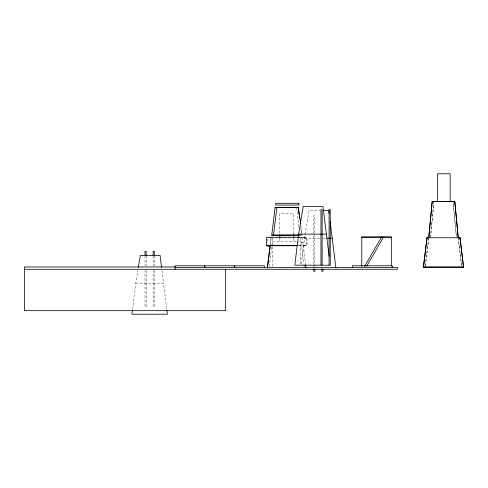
<?xml version="1.0" encoding="UTF-8"?>
<svg xmlns="http://www.w3.org/2000/svg" width="488" height="488" viewBox="0 0 488 488"><rect width="100%" height="100%" fill="white"/><g stroke="black" fill="none" stroke-linecap="round" stroke-linejoin="round"><path stroke-width="0.37" stroke-dasharray="2.44 1.83" d="M430.495 237.93L433.856 202.349L430.599 236.418M425.432 265.795L428.641 238.73M132.492 309.776L135.756 283.162L137.884 270.389M267.168 241.365L267.619 237.705L271.072 238.126M270.077 246.178L271.133 237.705L270.315 244.567M269.254 266.747L271.883 245.311M271.975 244.573L272.792 237.918M301.236 264.087L304.915 235.204M425.292 265.795L428.616 238.73M305.037 234.454L309.044 210.401L320.409 210.401M301.657 234.966L299.937 234.966M301.139 242.292L302.865 242.079M303.341 245.757L306.787 245.33L305.799 237.278L300.602 237.918L303.78 263.801M304.048 266.021L305.775 265.808M299.278 234.966L302.316 234.966L299.278 235.173M299.461 237.278L306.989 237.278L306.989 245.757L297.961 245.757M299.303 237.705L306.989 237.705M271.133 237.918L292.458 237.918M293.215 237.918L302.353 237.705L305.592 264.325M304.414 238.211L320.195 238.211M323.202 238.211L325.453 238.211M296.094 241.45L272.792 241.45L272.792 245.964M299.095 241.45L300.602 241.45L300.602 263.996M297.961 245.33L306.989 245.33M135.756 283.162L163.565 283.162L166.829 309.776M300.901 225.48L302.206 234.429M161.967 270.389L163.565 283.162M461.691 265.795L458.366 238.73L461.575 265.795M300.742 227.506L301.566 234.216M303.865 264.52L304.14 266.741M296.545 207.577L298.924 226.969M314.839 266.661L314.839 215.617L313.68 215.617L313.68 266.661M293.648 233.935L293.648 213.646L279.746 213.646L279.746 233.935M293.648 238.449L293.648 241.45M279.746 238.449L279.746 241.45M272.792 246.714L272.792 266.253M154.293 255.871L154.293 265.777M154.293 270.346L154.293 306.915L153.134 306.915L153.134 270.346M153.134 255.871L153.134 265.777M146.186 255.871L146.186 265.777M146.186 270.346L146.186 306.915L145.028 306.915L145.028 270.346M145.028 255.871L145.028 265.777M456.378 236.418L453.12 202.349L456.341 236.418"/><path stroke-width="0.73" d="M458.214 237.766L454.779 201.434L432.191 201.434L428.769 237.766L432.191 201.434L454.785 201.434L458.262 237.766M460.013 237.766L458.854 237.906L460.001 237.766L463.49 267.089L423.517 267.089L426.994 237.766L460.013 237.766L463.6 267.089L461.874 267.302M132.4 310.514L131.943 314.211L167.378 314.211L166.92 310.514M267.345 268.016L270.132 245.836L267.424 268.016M299.278 235.173L271.737 235.173L275.122 207.363L298.284 207.363L300.681 223.772M271.737 235.173L273.463 235.173L276.849 207.577L275.122 207.363L298.284 207.577L296.545 207.363M329.15 256.334L322.952 206.351L303.255 206.351L298.619 234.155L294.807 265.204L330.236 265.204L330.236 209.59L329.083 209.59L329.083 265.204M426.982 237.766L428.135 237.906L426.994 237.766L423.383 267.089L425.109 267.302M138.385 267.381L140.392 255.358L160.088 255.358L161.589 267.381M364.56 266.485L381.707 236.784L383.208 237.65L366.799 266.082M323.44 210.401L328.741 210.401L329.119 213.409M298.619 234.155L326.423 234.155M299.278 234.966L273.463 235.173M298.729 237.278L266.46 237.278L266.46 245.757L297.229 245.757M361.797 237.65L391.339 237.65M326.96 238.211L332.218 238.211L335.848 267.778M266.46 245.33L297.229 245.33M175.338 266.942L24.4 266.942L24.4 310.673L225.651 310.673L225.651 269.26M423.517 267.089L463.49 267.089M175.094 267.522L397.543 267.522L397.543 269.26L24.4 269.26M432.203 201.434L433.93 201.593M266.631 245.757L270.077 246.178M330.15 221.674L332.218 238.211M305.616 264.533L306.074 268.016M298.272 207.363L299.187 214.824M299.37 216.318L299.644 218.551M450.15 201.593L450.15 173.789L437.407 173.789L437.407 201.593M392.389 267.522L392.389 265.783L352.415 265.783L352.415 267.522M391.339 266.247L391.339 236.784L361.797 236.784L361.797 266.247M322.952 268.943L322.952 271.23L321.793 271.23L321.793 268.943M322.129 265.204L322.129 209.59L320.97 209.59L320.97 265.204M314.839 268.943L314.839 271.23L313.68 271.23L313.68 268.943M293.648 234.691L293.648 237.693M279.746 234.691L279.746 237.693M264.307 267.522L264.307 265.783L234.758 265.783L234.758 267.522M234.472 267.522L234.472 265.783L204.923 265.783L204.923 267.522M204.637 267.522L204.637 265.783L175.094 265.783L175.094 269.26M154.293 255.108L154.293 251.302L153.134 251.302L153.134 255.108M146.186 255.108L146.186 251.302L145.028 251.302L145.028 255.108M298.863 203.307L275.69 203.307L275.69 205.045L298.863 205.045L298.863 203.307"/></g></svg>
